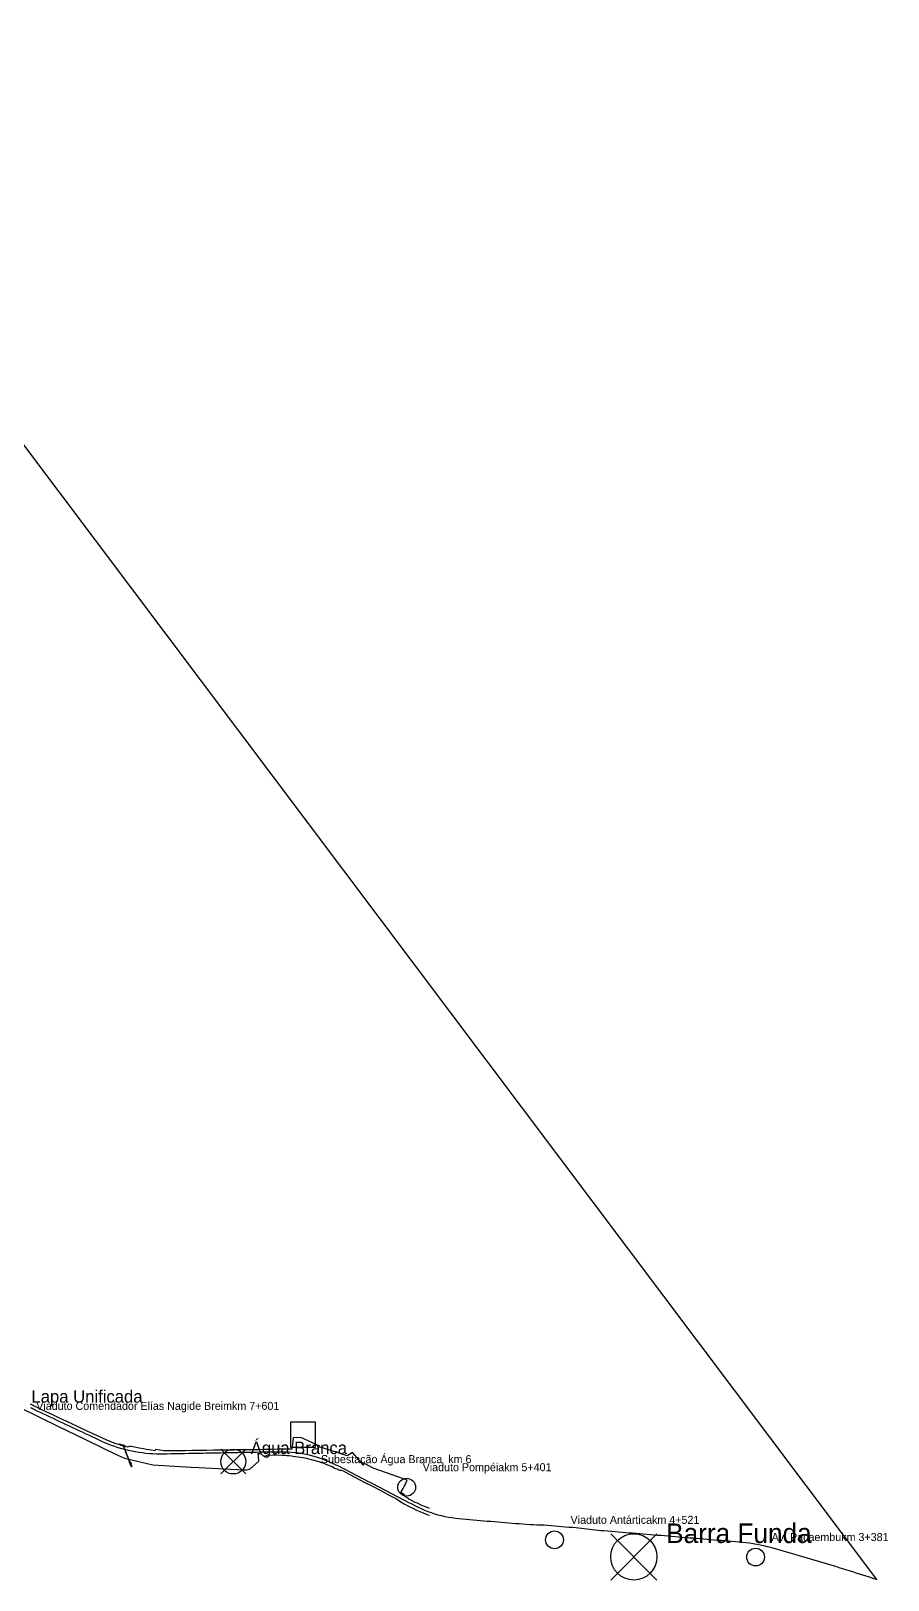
# Model space of a CAD drawing. Header units: metres. Extents: x 286341 to 332373, y 7396700 to 7466215.
# Drawn here: x 325818 to 330636, y 7396700 to 7405410 of the extents above; entities that cross this region are included whole.
import ezdxf

# ---------------------------------------------------------------- set-up
doc = ezdxf.new("R2010")
doc.units = ezdxf.units.M
for name, color, linetype in [('00-EIXO-TIC-RODAPE', 1, 'Continuous'), ('03-TERMINAIS-TIC', 2, 'Continuous'), ('05-ESTACOES-LINHA7', 4, 'Continuous'), ('06-SUBESTACOES', 6, 'Continuous'), ('08-VIADUTOS-NOMES', 30, 'Continuous'), ('09-PASSARELAS', 4, 'Continuous'), ('12-FAIXA-DOMINIO', 9, 'Continuous')]:
    doc.layers.add(name, color=color, linetype=linetype)

msp = doc.modelspace()

# ---------------------------------------------------------------- linework, layer by layer
at = {"layer": '00-EIXO-TIC-RODAPE'}
msp.add_lwpolyline([(325815.8, 7397669.4), (325833.6, 7397660.4), (325851.7, 7397651.9), (325869.8, 7397643.4), (325887.9, 7397634.9), (325906, 7397626.4), (325924.1, 7397617.9), (325942.2, 7397609.4), (325960.3, 7397600.9), (325978.4, 7397592.4), (325996.5, 7397583.9), (326014.6, 7397575.3), (326032.7, 7397566.8), (326050.8, 7397558.3), (326068.9, 7397549.8), (326087, 7397541.3), (326105.1, 7397532.8), (326123.2, 7397524.3), (326141.3, 7397515.8), (326159.4, 7397507.3), (326177.5, 7397498.8), (326195.6, 7397490.2), (326213.7, 7397481.8), (326232.1, 7397473.7), (326250.6, 7397466.2), (326269.2, 7397459), (326288.1, 7397452.4), (326307.1, 7397446.2), (326326.3, 7397440.5), (326345.6, 7397435.3), (326365, 7397430.5), (326384.6, 7397426.3), (326404.2, 7397422.5), (326424, 7397419.3), (326443.8, 7397416.5), (326463.6, 7397414.2), (326483.5, 7397412.4), (326503.5, 7397411.1), (326523.5, 7397410.4), (326543.5, 7397410.1), (326563.5, 7397410.3), (326583.5, 7397410.6), (326603.5, 7397411), (326623.5, 7397411.4), (326643.5, 7397411.7), (326663.5, 7397412.1), (326683.5, 7397412.5), (326703.5, 7397412.9), (326723.5, 7397413.2), (326743.5, 7397413.6), (326763.5, 7397414), (326783.4, 7397414.3), (326803.4, 7397414.7), (326823.4, 7397415.1), (326843.4, 7397415.4), (326863.4, 7397415.8), (326883.4, 7397416.2), (326903.4, 7397416.5), (326923.4, 7397416.9), (326943.4, 7397417.3), (326963.4, 7397417.6), (326983.4, 7397418), (327003.4, 7397418.4), (327023.4, 7397418.7), (327043.4, 7397419.1), (327063.4, 7397419.5), (327083.4, 7397419.8), (327103.4, 7397420.2), (327123.4, 7397420.6), (327143.4, 7397421), (327163.4, 7397421.3), (327183.4, 7397421.6), (327203.4, 7397421.7), (327223.4, 7397421.5), (327243.4, 7397421), (327263.4, 7397420.2), (327283.3, 7397418.8), (327303.2, 7397417), (327323.1, 7397414.5), (327342.8, 7397411.4), (327362.5, 7397407.7), (327382, 7397403.4), (327401.4, 7397398.5), (327420.6, 7397393), (327439.7, 7397386.9), (327458.5, 7397380.2), (327477.2, 7397373), (327495.6, 7397365.3), (327513.9, 7397357.1), (327532, 7397348.6), (327549.9, 7397339.8), (327567.8, 7397330.7), (327585.6, 7397321.6), (327603.3, 7397312.4), (327621, 7397303.1), (327638.8, 7397293.9), (327656.5, 7397284.6), (327674.2, 7397275.4), (327692, 7397266.2), (327709.7, 7397256.9), (327727.5, 7397247.7), (327745.2, 7397238.4), (327762.9, 7397229.2), (327780.7, 7397219.9), (327798.4, 7397210.7), (327816.1, 7397201.5), (327833.9, 7397192.2), (327851.6, 7397183), (327869.3, 7397173.7), (327887.1, 7397164.5), (327904.8, 7397155.2), (327922.6, 7397146), (327940.3, 7397136.8), (327958.1, 7397127.7), (327976, 7397118.7), (327994, 7397110), (328012.2, 7397101.7), (328030.5, 7397093.7), (328049.1, 7397086.2), (328067.8, 7397079.3), (328086.8, 7397073), (328106, 7397067.3), (328125.4, 7397062.3), (328144.9, 7397057.9), (328164.5, 7397054.2), (328184.2, 7397051), (328204.1, 7397048.2), (328223.9, 7397045.8), (328243.8, 7397043.8), (328263.7, 7397041.9), (328283.7, 7397040.2), (328303.6, 7397038.6), (328323.5, 7397036.9), (328343.4, 7397035.3), (328363.4, 7397033.6), (328383.3, 7397032), (328403.2, 7397030.3), (328423.2, 7397028.7), (328443.1, 7397027.1), (328463, 7397025.4), (328483, 7397023.8), (328502.9, 7397022.1), (328522.8, 7397020.5), (328542.8, 7397018.8), (328562.7, 7397017.2), (328582.6, 7397015.5), (328602.6, 7397013.9), (328622.5, 7397012.3), (328642.5, 7397011.6), (328662.5, 7397010.9), (328682.5, 7397010.3), (328702.5, 7397009.6), (328722.4, 7397008), (328742.3, 7397006.4), (328762.3, 7397004.7), (328782.2, 7397003.1), (328802.1, 7397001.5), (328822.1, 7396999.8), (328842, 7396998.2), (328861.9, 7396996.5), (328881.8, 7396994.6), (329020.9, 7396979.5), (329040.9, 7396977.8), (329060.8, 7396976.2), (329080.7, 7396974.5), (329100.7, 7396972.9), (329120.6, 7396971.2), (329140.5, 7396969.6), (329160.5, 7396967.9), (329180.4, 7396966.3), (329200.3, 7396964.6), (329220.3, 7396963), (329240.2, 7396961.4), (329260.1, 7396959.7), (329280.1, 7396958.1), (329300, 7396956.4), (329319.9, 7396954.8), (329339.8, 7396953.1), (329359.8, 7396951.5), (329379.7, 7396949.8), (329399.6, 7396948.2), (329419.6, 7396946.5), (329439.5, 7396944.9), (329459.4, 7396943.3), (329479.4, 7396941.6), (329499.3, 7396940), (329519.2, 7396938.3), (329539.2, 7396936.7), (329559.1, 7396935), (329579, 7396933.4), (329599, 7396931.7), (329618.9, 7396930.1), (329638.8, 7396928.4), (329658.8, 7396926.8), (329678.7, 7396925.1), (329698.6, 7396923.5), (329718.6, 7396921.9), (329738.5, 7396920.2), (329758.4, 7396918.6), (329778.4, 7396916.9), (329798.3, 7396915.3), (329818.2, 7396913.4), (329838.1, 7396911.2), (329857.9, 7396908.6), (329877.7, 7396905.5), (329897.4, 7396902.1), (329917, 7396898.3), (329936.6, 7396894.1), (329956, 7396889.5), (329975.4, 7396884.5), (329994.7, 7396879.1), (330013.9, 7396873.5), (330033, 7396867.9), (330052.2, 7396862.3), (330071.4, 7396856.7), (330090.6, 7396851.1), (330109.8, 7396845.4), (330129, 7396839.8), (330148.2, 7396834.2), (330167.4, 7396828.6), (330186.6, 7396823), (330205.8, 7396817.4), (330225, 7396811.8), (330244.2, 7396806.2), (330263.4, 7396800.5), (330282.6, 7396794.9), (330301.8, 7396789.3), (330320.9, 7396783.3), (330340, 7396777.4), (330359, 7396771.4), (330378.1, 7396765.4), (330397.2, 7396759.4), (330416.3, 7396753.4), (330435.4, 7396747.4), (330454.5, 7396741.4), (330473.5, 7396735.4), (330492.6, 7396729.4), (330511.7, 7396723.4), (330530.8, 7396717.4), (330549.9, 7396711.5), (330568.9, 7396705.5), (330573.7, 7396704), (320986.9, 7409457.1)], dxfattribs=at)
at = {"layer": '03-TERMINAIS-TIC'}
for p, q in [((329076.9, 7396700.2), (329336.9, 7396960.2)), ((329076.9, 7396960.2), (329336.9, 7396700.2))]:
    msp.add_line(p, q, dxfattribs=at)
msp.add_circle((329206.9, 7396830.2), 130, dxfattribs=at)
at = {"layer": '05-ESTACOES-LINHA7'}
for p, q in [((326885.3, 7397296.4), (327025.3, 7397436.4)), ((326885.3, 7397436.4), (327025.3, 7397296.4))]:
    msp.add_line(p, q, dxfattribs=at)
msp.add_circle((326955.3, 7397366.4), 70, dxfattribs=at)
at = {"layer": '06-SUBESTACOES'}
msp.add_lwpolyline([(327277.8, 7397447.3), (327417.8, 7397447.3), (327417.8, 7397587.3), (327277.8, 7397587.3)], close=True, dxfattribs=at)
at = {"layer": '08-VIADUTOS-NOMES'}
for centre in [(327929.8, 7397222), (328761.1, 7396926.1), (329891.5, 7396829.3)]:
    msp.add_circle(centre, 50, dxfattribs=at)
at = {"layer": '09-PASSARELAS'}
for points in [[(326313.9, 7397464.2), (326313.9, 7397464.2), (326313.9, 7397464.2), (326313, 7397461.5), (326336.9, 7397454.1), (326337.9, 7397451.3), (326340.2, 7397452.4), (326339.5, 7397454.3), (326347.1, 7397452.1), (326348.1, 7397455.3), (326340.4, 7397457.5), (326340, 7397456.1), (326313.9, 7397464.2)], [(326338.4, 7397457.2), (326316.3, 7397463.9), (326315.6, 7397461.5), (326336.5, 7397455.3), (326356, 7397402.1), (326371.3, 7397365.6), (326375.6, 7397354), (326378, 7397354.8), (326373.7, 7397366.5), (326358.4, 7397403), (326338.4, 7397457.2)], [(326345.2, 7397454.8), (326341.6, 7397455.9)], [(326345.2, 7397454.7), (326341.6, 7397455.8)], [(326379, 7397361.6), (326381.9, 7397354.2), (326378.8, 7397353), (326378.8, 7397353), (326385.2, 7397336.8), (326385.2, 7397336.8), (326382.6, 7397335.8), (326382.6, 7397335.8), (326373.9, 7397357.7), (326373.9, 7397357.7), (326370.3, 7397368.1), (326372.6, 7397368.9), (326375.9, 7397360.4), (326379, 7397361.6)]]:
    msp.add_lwpolyline(points, dxfattribs=at)
at = {"layer": '12-FAIXA-DOMINIO'}
for points in [[(328059.2, 7397102.5), (328044.6, 7397107.7), (328030.1, 7397113.7), (328010.8, 7397122), (327990.8, 7397131.4), (327978.5, 7397137), (327957.7, 7397147.1), (327941.8, 7397155.3), (327942.3, 7397156.7), (327918.4, 7397172), (327918.8, 7397177), (327896.6, 7397193.1), (327909.8, 7397214.6), (327916.7, 7397226.8), (327920.9, 7397235), (327925.7, 7397245), (327933.1, 7397261.4), (327912.5, 7397268.3), (327811.3, 7397304.3), (327741, 7397328.9), (327724.1, 7397338.2), (327693.5, 7397355.4), (327684.9, 7397347.6), (327651.5, 7397386.5), (327625.5, 7397416.8), (327595.8, 7397399.1), (327538.5, 7397417.1), (327480.2, 7397435.4), (327462, 7397441.2), (327440.3, 7397448), (327441.7, 7397453.1), (327396.7, 7397473.2), (327334.5, 7397500.9), (327292.1, 7397500.3), (327289.8, 7397477.6), (327284.9, 7397436.2), (327244.5, 7397435.6), (327220.7, 7397435.4), (327204.4, 7397435.2), (327169.1, 7397434.5), (327138, 7397434), (327123.3, 7397433.6), (327105.4, 7397433), (327068.5, 7397432.8), (327050.7, 7397432.6), (327025.1, 7397432.1), (326984.1, 7397431.4), (326967.3, 7397431.3), (326958.8, 7397431.1), (326921.1, 7397430.5), (326885.4, 7397430.1), (326872.6, 7397429.8), (326843.2, 7397429.6), (326804.3, 7397429), (326776.4, 7397428.7), (326766.6, 7397428.5), (326755.7, 7397428.4), (326744.8, 7397428.3), (326734.7, 7397428.1), (326722.1, 7397428), (326686.1, 7397427.2), (326647.9, 7397426.6), (326566.7, 7397425.8), (326517.2, 7397434), (326514.3, 7397426.9), (326492.7, 7397429.4), (326467.3, 7397433.8), (326451.1, 7397437), (326426.2, 7397442), (326399.3, 7397447.5), (326381.2, 7397451.1), (326373.3, 7397452.6), (326372.7, 7397449.2), (326362.8, 7397451.1), (326362.1, 7397447), (326352.6, 7397449.6), (326343.9, 7397451.9), (326327.5, 7397457.1), (326285.2, 7397469.8), (326263.3, 7397478.3), (326240.8, 7397488.1), (326219.1, 7397497.5), (326179.8, 7397516.6), (326137.8, 7397536.2), (326078.7, 7397563.7), (326050.8, 7397576.8), (326020.3, 7397591.2), (325986.2, 7397607.1), (325940.1, 7397628.8), (325911.2, 7397642.6), (325871.8, 7397661.2), (325815.8, 7397688.6)], [(325752.2, 7397671.7), (325977.1, 7397562), (326113.8, 7397495.2), (326239.3, 7397434.2), (326309.6, 7397400.6), (326344.4, 7397385.5), (326503.1, 7397348.7), (326717.9, 7397335.6), (326760.8, 7397333.2), (326797.1, 7397331.2), (326832.4, 7397329.2), (326871.1, 7397326.7), (326898.8, 7397325.3), (326939.4, 7397323.1), (327014.6, 7397319.3), (327019.4, 7397319.3), (327029, 7397320.6), (327037.8, 7397321.9), (327043.8, 7397323.3), (327049.3, 7397324.7), (327098.2, 7397367.7), (327097.5, 7397395.7), (327097.4, 7397398.6), (327096.9, 7397401.7), (327096.2, 7397404), (327095.5, 7397405.7), (327094, 7397409.7), (327092.7, 7397412.3), (327109.2, 7397412.5), (327121.8, 7397399.6), (327135.8, 7397395.9), (327144, 7397402.6), (327178.6, 7397403.2), (327199.6, 7397403.2), (327227.4, 7397402.1), (327243.1, 7397401.4), (327255.8, 7397400.5), (327268.3, 7397399.6), (327282.1, 7397398.2), (327292.5, 7397397.2), (327305.5, 7397395.4), (327317.5, 7397393.5), (327333.1, 7397391), (327347.5, 7397388.4), (327366.8, 7397384.4), (327378.2, 7397381.7), (327395.7, 7397377.2), (327421.7, 7397370.2), (327436.3, 7397366.1), (327451.1, 7397361.2), (327462.2, 7397357.2), (327471, 7397354.2), (327494.5, 7397344.9), (327510.7, 7397338.7), (327523.5, 7397328.8), (327529.4, 7397327.6), (327538.3, 7397324.7), (327544.5, 7397322.1), (327552.1, 7397318.5), (327557.8, 7397315.2), (327558.4, 7397319.3), (327563.8, 7397317.5), (327572.5, 7397313.5), (327607.3, 7397295.4), (327645.7, 7397275.4), (327663.3, 7397266.2), (327691.7, 7397251.2), (327734.6, 7397228.9), (327784.3, 7397202.8), (327832, 7397177.9), (327872.8, 7397156.7), (327896.2, 7397139.5), (327915.8, 7397129.2), (327944.6, 7397114.5), (327968.3, 7397102.3), (327986.1, 7397093), (328004.1, 7397085.3), (328023.3, 7397077.2), (328036.6, 7397072), (328049.8, 7397067.3), (328058.3, 7397064.5)]]:
    msp.add_lwpolyline(points, dxfattribs=at)

# ---------------------------------------------------------------- texts
at = {"layer": '03-TERMINAIS-TIC'}
msp.add_text('Barra Funda', height=110, dxfattribs=at).set_placement((329388.9, 7396908.2))
at = {"layer": '05-ESTACOES-LINHA7'}
for s, p in [('Lapa Unificada', (325820.6, 7397697.4)), ('Água Branca', (327053.3, 7397408.4))]:
    msp.add_text(s, height=70, dxfattribs=at).set_placement(p)
at = {"layer": '06-SUBESTACOES'}
msp.add_text('Subestação Água Branca  km 6', height=45, dxfattribs=at).set_placement((327447.8, 7397357.3))
at = {"layer": '08-VIADUTOS-NOMES'}
for s, p in [('Viaduto Comendador Elías Nagide Breimkm 7+601', (325847.7, 7397656.8)), ('Viaduto Pompéiakm 5+401', (328019.8, 7397312)), ('Viaduto Antárticakm 4+521', (328851.1, 7397016.1)), ('Av. Pacaembukm 3+381', (329981.5, 7396919.3))]:
    msp.add_text(s, height=45, dxfattribs=at).set_placement(p)

doc.saveas('drawing.dxf')
